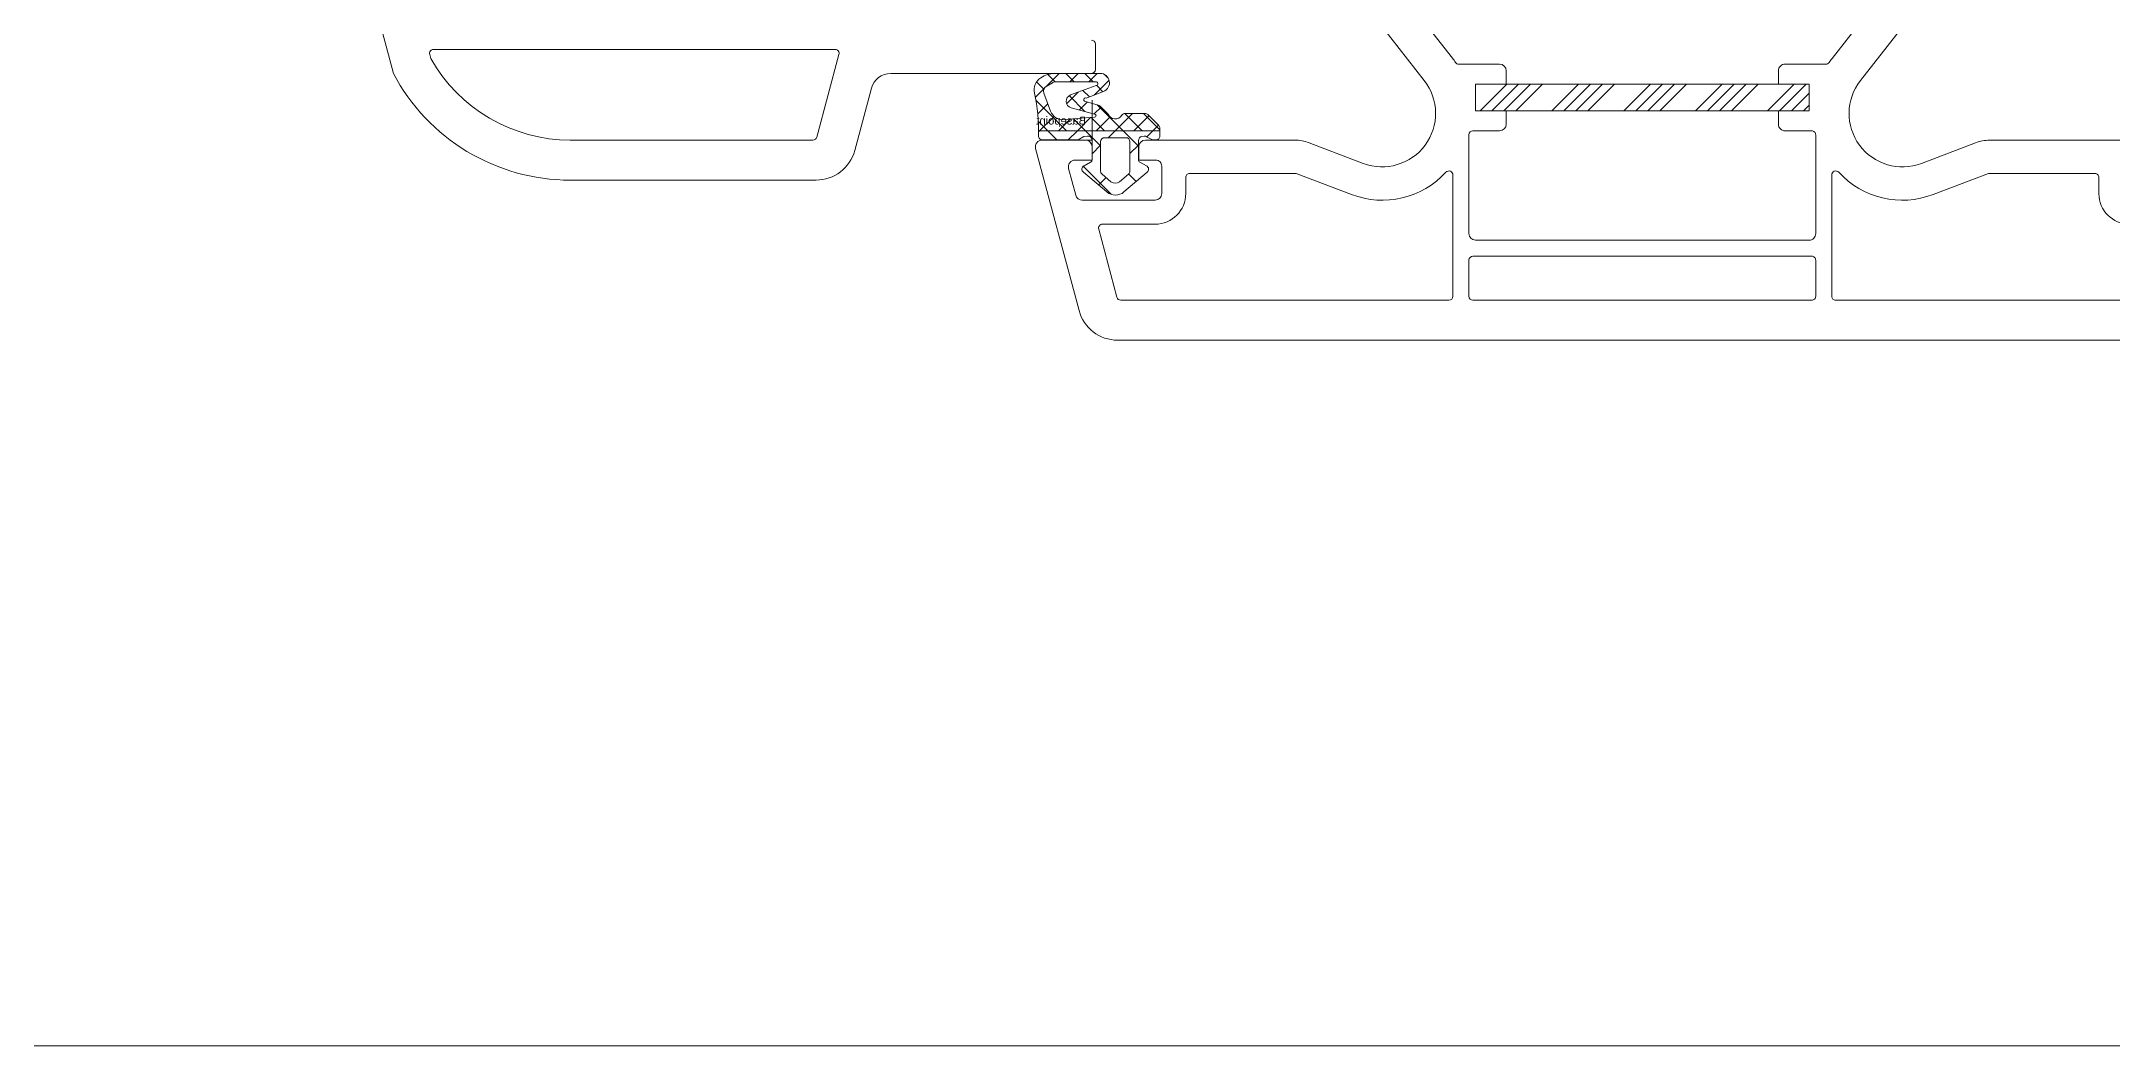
# Model space of a CAD drawing. Header units: millimetres. Extents: x 2258 to 5600, y 711 to 2563.
# Drawn here: x 3146.07 to 3152.07, y 2003.94 to 2006.85 of the extents above; entities that cross this region are included whole.
import ezdxf

# ---------------------------------------------------------------- set-up
doc = ezdxf.new("R2010")
doc.units = ezdxf.units.MM
doc.layers.add('PQI-A-IN-FURN', color=39, linetype='Continuous', lineweight=13)
doc.layers.add('PQI-A-WIN', color=140, linetype='Continuous', lineweight=13)
doc.styles.get("Standard").update_dxf_attribs({"font": 'arial.ttf'})

# ---------------------------------------------------------------- blocks, each defined once
blk = doc.blocks.new('BASEPOINT')
for p, q in [((0.0001424139276124947, -6.579969547004794e-08), (0.0001424139276124947, 2.998156919277449)), ((-7.890404418731123e-08, 0.0005381883725030789), (2.956911949821283, 0.0005381883725030789))]:
    blk.add_line(p, q)
blk.add_text('Basepoint', height=0.6).set_placement((0.4501424139276011, 1.169999934200292))
blk = doc.blocks.new('244234EZ')
h = blk.add_hatch()
h.set_pattern_fill('NETZ', color=256, angle=45, style=0)
h.set_pattern_definition([(45, (0.01020141601271446, -1.498066991095954), (-0.7071067811865475, 0.7071067811865476), []), (135, (0.01020141601271446, -1.498066991095954), (-0.7071067811865476, -0.7071067811865475), [])])
h.paths.add_polyline_path([(4.008078502913222, 0.7015572627653923, -0.04835307895780901), (4.303823118820566, 3.532424224166834, 0.3319211071679742), (3.845955810543963, 4.662804514641349, 0.1614346972429617), (2.779686889645509, 5.001498133415765), (-0.6049478013112477, 5.001498133415764, 0.8315432364911673), (-0.8560341563469525, 3.648078988526671), (0.43162628173537, 3.153275400871819, -1.190626430510797), (0.5034884964394981, 2.88506940612011), (-0.4655004301875263, 2.625441762988365, 0.1296938749465605), (-0.5983473197203235, 2.549425338780542), (-1.20320037842088, 1.95383349108178, -0.6014879446624487), (-2.236571083833349, 1.864532395719669, 0.254498919795523), (-2.488499425651867, 2.001640413975412), (-3.957449179689695, 2.001624018348985, 0.1989094666118807), (-4.169577865607145, 1.913756052723637), (-4.994269180354968, 1.089064737975818, 0.1989123673796596), (-5.082137145999006, 0.8769327036198491), (-5.082137145999006, 0.7015447420383105)])
h.paths.add_polyline_path([(-0.1904933190871827, 1.719282615234464, -0.9176289392039193), (-0.19180589099426, 1.958971851091358), (1.570990037036942, 2.431272729874328, 0.7332383087249621), (1.612600442385188, 3.38408464420482), (-0.3194380188017371, 4.087288767571037, -1), (-0.2680883789091605, 4.378243357414789), (2.713463470503889, 4.377261227260397, -0.1340649279655961), (2.967535276667598, 4.307800217017941), (3.436031043195062, 4.031149930478546, -0.3557455022548623), (3.622162780758802, 3.527220637077858), (3.116654357907226, 2.175391108269227, -0.3353238355422854), (2.094986877438471, 1.535178095573969)], flags=16)
h = blk.add_hatch()
h.set_pattern_fill('NETZ', color=256, scale=2, angle=45, style=0)
h.set_pattern_definition([(45, (0.01020141601271446, -1.498066991095954), (-1.414213562373095, 1.414213562373095), []), (135, (0.01020141601271446, -1.498066991095954), (-1.414213562373095, -1.414213562373095), [])])
h.paths.add_polyline_path([(-5.082137145999006, 0.7015447420383105), (-5.082137145999004, 0.3112281275693158, 0.414213562373093), (-4.782330741885235, 0.01142172345554715), (-4.522599543124663, 0.01142172345554759), (-4.093796888527556, 0.2589747010733834, -0.1656801520669596), (-3.90396698270975, 0.296506003881801), (-3.740147452957411, 0.2745578532527244, -0.3757213696858283), (-3.479984788897567, -0.02278536033250367), (-3.479984788897565, -1.479957190332012, -0.2775501483931132), (-3.586238477402083, -1.65662532294509), (-4.07801553195808, -1.917579487461596, 0.5282092505925277), (-4.132923528191617, -2.410109730864405), (-2.393213548663183, -3.887433140998303, 0.3639584187452207), (-1.107596206292547, -3.887404740529248), (0.6502478399991928, -2.41239478329808, 0.5319777725554488), (0.5980307430605157, -1.917579487461598), (0.1062536885045181, -1.656625322945092, -0.2775501483931129), (-2.498001805406602e-16, -1.479957190332014), (-2.220446049250313e-16, 2.220446049250313e-16, -0.4537526242641983), (0.3398076201840398, 0.2973471933200025), (0.6100213742227064, 0.2611720864721001), (1.042437829558313, 0.01149901148442223), (3.710274358402263, 0.01134541035774284, 0.4227629273518383), (4.010165112804111, 0.3200571767091462, -0.006466251622778426), (4.008078502913222, 0.7015572627653923)])
h.paths.add_polyline_path([(-0.6398458862333795, -0.1163721789262142), (-0.6398458862333791, -2.328241489778694, -0.2217106168363308), (-0.7470235825400097, -2.558066551942032), (-1.418484304433663, -3.121419399609839, -0.3639357920318566), (-2.061189157707833, -3.121419399423907), (-2.732619361801749, -2.558092156067455, -0.2217106168363313), (-2.839797058108379, -2.328267093904119), (-2.839797058108379, -0.1161427283123513, -0.4142135610069876), (-2.539780287082981, 0.1838740413137141), (-0.9400615657120271, 0.1838740413137134, -0.4144359924756376)], flags=16)
blk.add_line((4.008078502913222, 0.7015572627653923), (-5.082137145999006, 0.7015447420383105))
for points in [[(0.5980307430605163, -1.917579487461598), (0.106253688504518, -1.656625322945092, -0.2775501483931128), (-2.532696274926138e-16, -1.479957190332014), (-2.237793284010081e-16, 0, -0.4537526242641983), (0.3398076201840396, 0.2973471933200025), (0.6100213742227064, 0.2611720864720999), (1.042437829558313, 0.01149901148442201), (3.710274358402264, 0.01134541035774284, 0.4227629273518251), (4.010165112804111, 0.320057176709134, -0.05483647592727152), (4.303823118820558, 3.532424224166802, 0.3319211071679828), (3.845955810543964, 4.662804514641348, 0.1614346972429613), (2.779686889645514, 5.001498133415765), (-0.6049490356474414, 5.001498133415764, 0.8315411525140167), (-0.8560362243681455, 3.648079783196039), (0.4316262817353702, 3.153275400871819, -1.190626430510805), (0.503488496439497, 2.88506940612011), (-0.4655004301875271, 2.625441762988365, 0.1296938749465612), (-0.5983473197203246, 2.549425338780541), (-1.20320037842088, 1.95383349108178, -0.6014879446624485), (-2.236571083833349, 1.864532395719669, 0.2544989197955225), (-2.488499425651866, 2.001640413975412), (-3.957449179689696, 2.001624018348985, 0.198909466611881), (-4.169577865607146, 1.913756052723636), (-4.99426918035497, 1.089064737975816, 0.1989123673796582), (-5.082137145999006, 0.8769327036198482), (-5.082137145999004, 0.3112281275693167, 0.4142135623730955), (-4.782330741885233, 0.01142172345554715), (-4.522599543124662, 0.01142172345554737), (-4.093796888527556, 0.2589747010733832, -0.1656801520669623), (-3.903966982709747, 0.2965060038818006), (-3.740147452957409, 0.2745578532527242, -0.375721369685827), (-3.479984788897567, -0.02278536033250411), (-3.479984788897565, -1.479957190332013, -0.2775501483931143), (-3.586238477402084, -1.65662532294509), (-4.078015531958083, -1.917579487461597, 0.5319777725554453), (-4.130232628896758, -2.412394783298078), (-2.393213548663189, -3.887433140998297, 0.363945910752088), (-1.107630052569438, -3.887433140998297), (0.6502478399991929, -2.41239478329808, 0.5319777725554476)], [(-0.2680883789091604, 4.378243357414789, 0.9999999999999986), (-0.3194380188017389, 4.087288767571038), (1.612600442385188, 3.38408464420482, -0.7332383087249624), (1.570990037036942, 2.431272729874328), (-0.191805890994261, 1.958971851091358, 0.9176289392038998), (-0.1904933190871827, 1.719282615234464), (2.094986877438495, 1.535178095573968, 0.3353238355422945), (3.116654357907246, 2.17539110826928), (3.622162780758808, 3.527220637077873, 0.3557455022548545), (3.436031043195058, 4.031149930478548), (2.96753527666759, 4.307800217017945, 0.1340649279655952), (2.713463470503881, 4.377261227260397)], [(-2.73261936180175, -2.558092156067455), (-2.061202087405254, -3.121408551459724, 0.3639549067525167), (-1.41847137451463, -3.121408551459724), (-0.7470235825400102, -2.558066551942032, 0.2217106168363309), (-0.6398458862333791, -2.328241489778695), (-0.6398458862333795, -0.1161137516550361, 0.4139911672486105), (-0.939864196780254, 0.1838740413137134), (-2.53980926513963, 0.1838740413137141, 0.4141569862246464), (-2.839797058108379, -0.1161137516550361), (-2.839797058108379, -2.328267093904119, 0.2217106168363308)]]:
    blk.add_lwpolyline(points, format="xyb", close=True)
blk.add_blockref('BASEPOINT', (8.881784197001252e-15, -8.881784197001252e-16))
blk = doc.blocks.new('PRJ_INSERT_75_593613123141', base_point=(8.881784197001252e-15, -8.881784197001252e-16))
blk.add_blockref('244234EZ', (0, 0))
blk = doc.blocks.new('w2')
at = {"ltscale": 1000}
h = blk.add_hatch(dxfattribs=at)
h.set_pattern_fill('ANSI34', color=256, scale=0.2, angle=-2.862499213317165e-14, style=0)
h.set_pattern_definition([(44.99999999999996, (-2185.166647521728, 833.4856282345427), (-2.694076836320745, 2.694076836320748), []), (44.99999999999996, (-2184.268621521733, 833.4856282345427), (-2.694076836320745, 2.694076836320748), []), (44.99999999999996, (-2183.37059552173, 833.4856282345281), (-2.694076836320745, 2.694076836320748), []), (44.99999999999996, (-2182.472567521727, 833.4856282345427), (-2.694076836320745, 2.694076836320748), [])])
h.paths.add_polyline_path([(-818.7187347708241, 27.80018479915452), (-843.7185287771717, 27.80018479915452), (-843.718528777179, 29.79997117610765), (-841.4186020193592, 29.79997117610765), (-841.4186020193592, 29.80018479915452), (-821.0185165701405, 29.80018479916907), (-821.0185165701405, 29.7999711761222), (-818.7187347708241, 29.79997117610765)])
for points in [[(-852.5824984797946, 21.11715818922676), (-847.5665512381092, 27.53732163997483, 0.7590228700914367), (-852.1387481985585, 33.73934896083665), (-856.203765440514, 32.19543646724196, -0.09100796121511623), (-857.2689399966766, 31.99998422237695), (-868.468460112621, 31.9999842223624, -0.4144957204533536)], [(-870.5489044485585, 46.99998422237695), (-791.8881364164845, 46.9999842223624, -0.3394333461670923), (-788.9903090296284, 44.77642781825853), (-785.73554830793, 32.62937886806321, -0.493223976404831), (-786.2184584734932, 31.99998422237695), (-789.4684584436909, 31.99998422237695, -0.4144957323922471), (-789.9684586821095, 32.4999690780387), (-789.9684586821168, 33.49996907802415), (-788.6909926233784, 33.4999690780387, 0.4929271850924089), (-788.2079603968232, 34.12937886807777), (-788.7439711390034, 36.12937886806321, 0.3395374030776357), (-789.2268812952534, 36.49996907802415), (-794.6909923849598, 36.49996907802415, 0.4140795445854265), (-795.1909923849598, 35.99996907802415), (-795.1909923849598, 33.94491536708665, 0.4143168794731101), (-794.7460460958973, 33.4999690780387), (-793.4684586821095, 33.49996907802415), (-793.4684586821095, 32.4999690780387, -0.4141201211793136), (-793.9684582052723, 31.99998422237695), (-805.1679783221989, 31.99998422237695, -0.09100544918140649), (-806.2331249251656, 32.19542585065938), (-810.2982921896473, 33.73934896083665, 0.7590233678601905), (-814.8705578146473, 27.53732163997483), (-809.8544321041845, 21.1170176454616, -0.1673434661817738)], [(-848.9539033501642, 21.37603429124283), (-845.43892726989, 25.87502917167149, 0.01374640017175579), (-845.2202207261726, 26.17140106634179, -0.245391264120013), (-844.9740261024999, 26.29997117610765), (-841.9186020193665, 26.29997117610765, 0.4144640356852681), (-841.4186020193592, 26.79997117610765), (-841.4186020193665, 27.79997117610765), (-843.7185287771717, 27.7999711761222), (-843.718528777179, 29.79997117610765), (-841.4186020193592, 29.79997117610765), (-841.4186020193665, 30.79997117610765, 0.414417294069638), (-841.9186020193592, 31.29997212978196), (-843.9186020193592, 31.29997212979652, -0.4145345493896754), (-844.2185287771717, 31.59995992276527), (-844.2185287771717, 38.99996907802415, -0.414434189985134), (-843.7185287771717, 39.49996907802415), (-818.7184677420155, 39.49996907802415, -0.4140585600646061), (-818.2184677420155, 38.99996907802415), (-818.2184677420155, 31.59995992275071, -0.4140292785831807), (-818.5185165701478, 31.29997212978196), (-820.5185165701405, 31.29997212978196, 0.4140757920632828), (-821.0185165701405, 30.79997117610765), (-821.0185165701405, 29.7999711761222), (-818.7184677420228, 29.7999711761222), (-818.7184677420228, 27.7999711761222), (-821.0185165701405, 27.7999711761222), (-821.0185165701405, 26.79997117610765, 0.4141227121502763), (-820.5185165701405, 26.2999711761222), (-817.4630812357427, 26.29997117610765, -0.2453921737157822), (-817.2168860237507, 26.17140022147214, 0.0146273451228477), (-816.9836145948211, 25.85645173232479), (-813.4831067129999, 21.37602107068233, -0.5068786376784042)], [(-789.9184079466359, 24.4999842223915, -0.4140409468384528), (-790.2184567747609, 24.7999720153457), (-790.2184567747681, 26.69998117061914, -0.4140448457666134), (-789.9184079466359, 26.99998422237695), (-774.8694653807179, 26.99998422237695, 0.3394437501624551), (-773.4204907713429, 28.11175532909692), (-772.1706128416627, 32.77644320102991, -0.3394672609067224), (-769.2729077635377, 34.99998422237695), (-750.8526139555543, 34.99998422237695, -0.2781724977727638), (-737.5860121546357, 26.9999842223915), (-733.7354261649743, 12.62939496609033, -0.4929951445111693)]]:
    blk.add_lwpolyline(points, format="xyb", dxfattribs=at)
for points in [[(-865.1460724173085, 34.4999690780387, -0.4144907307889035), (-865.445999175121, 34.79997212978196), (-865.4459991751282, 35.9999690780387, 0.4141775996259797), (-867.7460480032532, 38.29997212978196), (-871.685256987621, 38.29997212979652, -0.4928747108713756), (-871.975051909496, 38.67761190030433), (-870.6084747610585, 43.7776180038054, -0.3394217371552758), (-870.3186798391835, 43.9999690780387), (-845.7185287771863, 43.9999690780387, -0.4143884253417999), (-845.4186020193665, 43.69996602626634), (-845.4186020193665, 34.60865743251634, -0.6832181389907827), (-845.9391098318592, 34.40533406827308, 0.3063394764209429), (-853.026321440746, 36.07647664638353), (-857.1773224173157, 34.49996907802415)], [(-844.2185287771717, 43.69996602628089, -0.4144778819058825), (-843.9186020193665, 43.99996907802415), (-818.5185165701405, 43.9999690780387, -0.4139727884084385), (-818.2184677420155, 43.69996602626634), (-818.2184677420155, 40.99996907802415, -0.4139852398019465), (-818.518516570155, 40.69996602626634), (-843.9186020193592, 40.69996602628089, -0.414490730788879), (-844.2185287771717, 40.99996907802415)], [(-817.0185146627991, 43.69996602626634, -0.4141142411121429), (-816.7184658346669, 43.9999690780387), (-792.1183610258595, 43.99996907802415, -0.3394576897595111), (-791.8285661039845, 43.7776180038054), (-790.461988955547, 38.67761190028978, -0.4933796641124775), (-790.7517838774293, 38.29997212979652), (-794.6909923849671, 38.29997212978196, 0.4141730664658379), (-796.9910412130848, 35.9999690780387), (-796.9910412130848, 34.79997212978196, -0.4144907307888772), (-797.2909679708973, 34.49996907802415), (-805.2597179708973, 34.49996907802415), (-809.4107189474598, 36.07647664638353, 0.3063520428537711), (-816.4978847799794, 34.40533406825853, -0.6829872473079543), (-817.0185146627919, 34.60865743251634)], [(-740.3107433615223, 25.57762094112695, -0.4928325950843962), (-740.6005382833973, 25.19998117061914), (-770.7039380369679, 25.19998117061914, -0.4933718391203623), (-770.9937329588429, 25.5776209411124), (-769.3324780760304, 31.77761812778772, -0.3394535210435738), (-769.0426831541554, 31.99998446079553), (-750.852613955547, 31.99998446079553, -0.2710460681531134), (-740.3916759787098, 25.87962289425195)]]:
    blk.add_lwpolyline(points, format="xyb", close=True, dxfattribs=at)
blk.add_lwpolyline([(-843.7187958059803, 29.80018479915452), (-818.7187347708241, 29.80018479915452), (-818.7187347708241, 27.80018479915452), (-843.7187958059949, 27.80018479915452)], close=True, dxfattribs=at)
at = {"ltscale": 1000, "extrusion": (0, 0, -1), "zscale": -1, "rotation": 180}
blk.add_blockref('PRJ_INSERT_75_593613123141', (789.9661653385847, 31.99998422237695), dxfattribs=at)

msp = doc.modelspace()

# ---------------------------------------------------------------- linework, layer by layer
at = {"layer": 'PQI-A-IN-FURN'}
msp.add_lwpolyline([(2519.387334470492, 2003.936677948378), (2687.392220573427, 2003.936678004859), (2687.392220596155, 1936.331020662701), (2825.115173618859, 1936.331020708979), (2825.115174274238, 2003.93695844689), (3215.153394846295, 2003.939031685777), (3215.154883787693, 2021.321342540499), (3282.760821453121, 2021.321342563169), (3282.76082141709, 2128.525043723899), (3215.154883759675, 2128.525043701176), (3215.153394738962, 2191.304120361959), (2920.332035977699, 2191.329024997246), (2920.33203592365, 2349.656781778308), (2789.164249934938, 2349.663087061168), (2748.720983237825, 2382.350424989174), (2697.185808863005, 2320.698296125242), (2631.8917600328, 2375.104564393031)], dxfattribs=at)

# ---------------------------------------------------------------- block references
at = {"layer": 'PQI-A-WIN', "ltscale": 1000, "xscale": 0.03863196438221001, "yscale": 0.03863196438221001, "zscale": 0.03863196438221001, "rotation": 179.997245771198}
msp.add_blockref('w2', (3118.594660813189, 2007.800153739504), dxfattribs=at)

doc.saveas('drawing.dxf')
